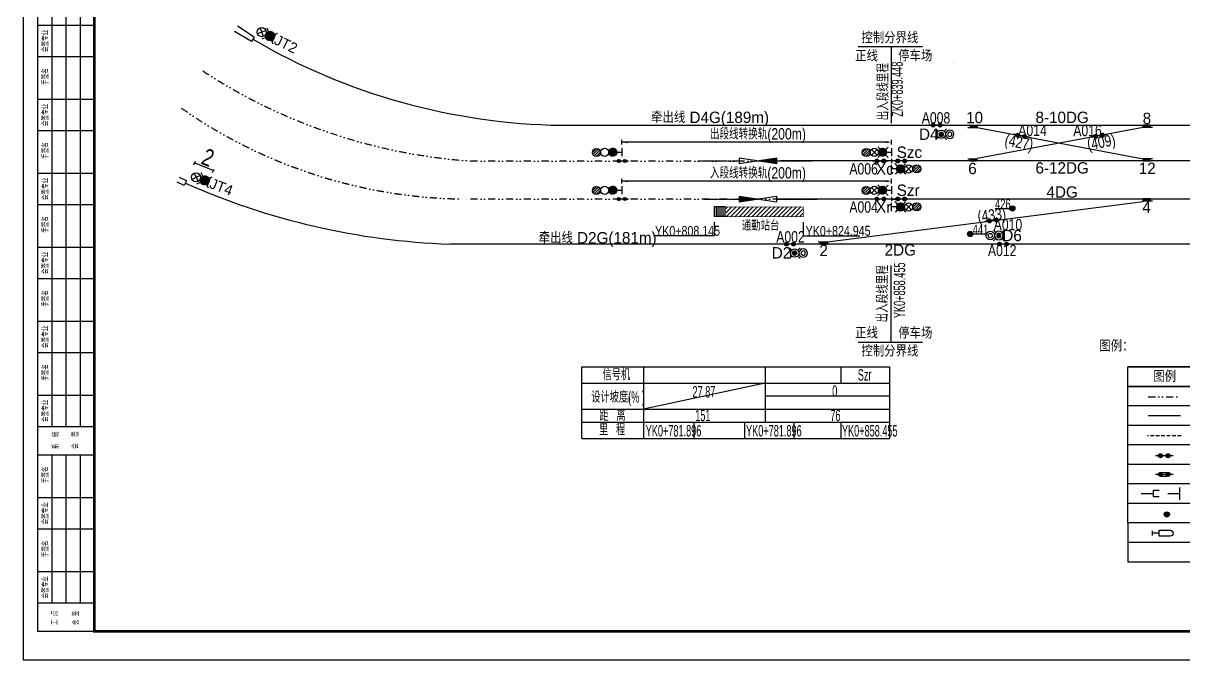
# Model space of a CAD drawing. Header units: inches. Extents: x -1128797 to -980297, y 1991282 to 2033282.
# Drawn here: x -1128797 to -1088030, y 1991282 to 2013655 of the extents above; entities that cross this region are included whole.
import ezdxf
from ezdxf.enums import TextEntityAlignment as Align

# ---------------------------------------------------------------- set-up
doc = ezdxf.new("R2010")
doc.units = ezdxf.units.IN
doc.header["$MEASUREMENT"] = 0
for name, pattern in [('_虚线L', [0.375, 0.25, -0.125]), ('ACAD_ISO02W100', [15, 12, -3]), ('DASHDOT', [1, 0.5, -0.25, 0, -0.25]), ('DASHED', [19.05, 12.7, -6.35]), ('DIVIDE', [1.25, 0.5, -0.25, 0, -0.25, 0, -0.25])]:
    doc.linetypes.add(name, pattern=pattern)
for name, color, linetype in [('1', 1, 'Continuous'), ('Beam', 21, 'Continuous'), ('Kbh主线_左线Xjj', 6, 'Continuous'), ('PUB_TITLE', 4, 'Continuous'), ('STAIR', 3, 'Continuous'), ('wall', 191, 'Continuous'), ('ZC-PM-线路', 5, 'Continuous'), ('信号机', 7, 'Continuous'), ('图例', 7, 'Continuous'), ('图框', 7, 'Continuous'), ('警冲标', 10, 'Continuous')]:
    doc.layers.add(name, color=color, linetype=linetype)
doc.styles.get("Standard").update_dxf_attribs({"font": ''})
doc.styles.add('XH', font='sss.shx', dxfattribs={"width": 0.8, "height": 600, "bigfont": 'hztxt10.shx'})
doc.styles.add('宋体', font='simhei.ttf', dxfattribs={"width": 0.7})
doc.styles.get('Standard').set_extended_font_data('SimSun')
doc.dimstyles.new('Standard$0', dxfattribs={"dimscale": 30, "dimtxt": 3.5, "dimasz": 3.5, "dimexe": 2, "dimexo": 0, "dimgap": 1.75, "dimtad": 1, "dimdec": 4, "dimdsep": 46, "dimtxsty": 'Standard', "dimcen": 0, "dimclrd": 3, "dimclre": 3, "dimclrt": 6, "dimadec": 4, "dimazin": 2, "dimtfac": 1, "dimtdec": 4, "dimtmove": 0, "dimatfit": 3, "dimfxl": 1, "dimtzin": 0, "dimarcsym": 0})

# ---------------------------------------------------------------- blocks, each defined once
blk = doc.blocks.new('A$C199A22AE')
h = blk.add_hatch(color=256)
edge = h.paths.add_edge_path()
edge.add_arc((0.5, 0.5), 0.5, 0, 360)
blk.add_circle((0.5, 0.5), 0.5)
blk = doc.blocks.new('A$C1831496E')
h = blk.add_hatch(color=256)
edge = h.paths.add_edge_path()
edge.add_arc((-0.02, 0.24), 0.29, 0, 360)
h = blk.add_hatch(color=256)
edge = h.paths.add_edge_path()
edge.add_arc((1.07, 0.24), 0.29, 0, 360)
blk.add_line((1.79, 0.24, 0), (-0.75, 0.24, 0))
for centre in [(-0.02, 0.24, 0), (1.07, 0.24, 0)]:
    blk.add_circle(centre, 0.29)
at = {"extrusion": (0, 0, -1), "xscale": 0.4528741833909234, "yscale": 0.4528741833909234, "zscale": -0.4528741833907494, "rotation": 180}
for p in [(0.25, 0.47, 0), (-0.84, 0.47, 0)]:
    blk.add_blockref('A$C199A22AE', p, dxfattribs=at)
blk = doc.blocks.new('DC')
at = {"layer": '1', "color": 1}
for p, q in [((-1, 1), (-1, 0)), ((-1, 1), (2, 1)), ((-1, 0.87), (2, 0.87)), ((-1, 0.75), (2, 0.75)), ((-1, 0.62), (2, 0.62)), ((-1, 0.5), (2, 0.5)), ((-1, 0.37), (2, 0.37)), ((-1, 0.25), (2, 0.25)), ((-1, 0.12), (2, 0.12)), ((-1, 0), (2, 0)), ((2, 0), (2, 1))]:
    blk.add_line(p, q, dxfattribs=at)
blk = doc.blocks.new('dc2')
at = {"layer": '1'}
blk.add_line((-0.04, 0.24), (-1.02, 0.24), dxfattribs=at)
at = {"layer": '1', "xscale": 0.2449999999999999, "yscale": 0.2449999999999999, "zscale": 0.2449999999999999, "rotation": 180}
blk.add_blockref('DC', (-0.53, 0.24), dxfattribs=at)
blk = doc.blocks.new('ddd')
at = {"layer": '1', "color": 1}
for p, q in [((-2, 1), (0, 1)), ((0, 1), (0, -1)), ((0, -1), (-2, -1))]:
    blk.add_line(p, q, dxfattribs=at)
blk = doc.blocks.new('A$C7641442E')
at = {"layer": '图例'}
h = blk.add_hatch(dxfattribs=at)
h.set_pattern_fill('ANSI31', color=1, scale=0.04, angle=270, style=0)
h.set_pattern_definition([(315, (0.00082, 0.00037), (0.0898026, 0.0898026), [])])
edge = h.paths.add_edge_path()
edge.add_ellipse((-0.28, 2.74), major_axis=(-0.949, 0.949), ratio=1, start_angle=42.1266, end_angle=45.5203)
edge.add_ellipse((-0.28, 2.74), major_axis=(-0.949, 0.949), ratio=1, start_angle=45.5203, end_angle=48.9334)
edge.add_ellipse((-2.95, 2.71), major_axis=(0.949, 0.949), ratio=1, start_angle=135.5203, end_angle=312.1266, ccw=False)
edge.add_ellipse((-2.95, 2.71), major_axis=(-0.949, 0.949), ratio=1, start_angle=-131.0666, end_angle=45.5203, ccw=False)
at = {"color": 0}
for p, q in [((0, 4.09, 0), (0, 1.4, 0)), ((-1.61, 2.71, 0), (0, 2.71, 0))]:
    blk.add_line(p, q, dxfattribs=at)
at = {"layer": '图例', "color": 2}
for p, q in [((-9.67, 2.61, 0), (-8.29, 3.99, 0)), ((-9.48, 1.97, 0), (-7.64, 3.81, 0)), ((-9.08, 1.55, 0), (-7.2, 3.44, 0)), ((-8.46, 1.32, 0), (-6.99, 2.78, 0))]:
    blk.add_line(p, q, dxfattribs=at)
at = {"layer": '图例', "color": 3, "linetype": 'ACAD_ISO02W100', "lineweight": -3}
for p, q in [((-4.69, 1.75, 0), (-6.6, 3.64, 0)), ((-4.71, 3.66, 0), (-6.59, 1.74, 0)), ((-5.65, 2.7, 0), (-4.69, 1.75, 0))]:
    blk.add_line(p, q, dxfattribs=at)
at = {"layer": '图例', "color": 2}
blk.add_circle((-8.33, 2.65, 0), 1.34, dxfattribs=at)
at = {"layer": '图例', "color": 3}
blk.add_circle((-5.65, 2.7, 0), 1.34, dxfattribs=at)
at = {"layer": '图例', "color": 1}
blk.add_circle((-2.96, 2.71, 0), 1.34, dxfattribs=at)
blk = doc.blocks.new('*X16')
at = {"color": 0}
for p, q in [((-1.5, 0.06), (0.7, 1.33)), ((-1.5, -0.06), (0.8, 1.27)), ((-1.49, 0.18), (0.59, 1.38)), ((-1.49, -0.17), (0.89, 1.21)), ((-1.47, 0.31), (0.47, 1.43)), ((-1.47, -0.27), (0.97, 1.14)), ((-1.45, -0.38), (1.05, 1.07)), ((-1.43, 0.44), (0.33, 1.46)), ((-1.42, -0.48), (1.12, 0.99)), ((-1.39, -0.57), (1.19, 0.92)), ((-1.38, 0.59), (0.18, 1.49)), ((-1.35, -0.66), (1.25, 0.83)), ((-1.3, 0.75), (0, 1.5)), ((-1.3, -0.75), (1.3, 0.75)), ((-1.25, -0.83), (1.35, 0.66)), ((-1.19, -0.92), (1.39, 0.57)), ((-1.17, 0.94), (-0.23, 1.48)), ((-1.12, -0.99), (1.42, 0.48)), ((-1.05, -1.07), (1.45, 0.38)), ((-0.97, -1.14), (1.47, 0.27)), ((-0.89, -1.21), (1.49, 0.17)), ((-0.8, -1.27), (1.5, 0.06)), ((-0.7, -1.33), (1.5, -0.06)), ((-0.59, -1.38), (1.49, -0.18)), ((-0.47, -1.43), (1.47, -0.31)), ((-0.33, -1.46), (1.43, -0.44)), ((-0.18, -1.49), (1.38, -0.59)), ((0, -1.5), (1.3, -0.75)), ((0.23, -1.48), (1.17, -0.94))]:
    blk.add_line(p, q, dxfattribs=at)
blk = doc.blocks.new('A$C65FD31C9')
at = {"color": 0}
blk.add_line((3.79, 0.26), (3.79, 2.16), dxfattribs=at)
blk.add_circle((0.95, 1.24), 0.948, dxfattribs=at)
at = {"layer": '1', "color": 1}
for p, q in [((2.17, 1.92), (1.6, 2.49)), ((3.52, 1.92), (4.09, 2.49)), ((1.6, 0), (2.17, 0.57)), ((3.52, 0.57), (4.09, 0))]:
    blk.add_line(p, q, dxfattribs=at)
blk.add_circle((2.85, 1.24), 0.95, dxfattribs=at)
at = {"layer": '信号机'}
for p, q in [((0.28, 0.57), (1.62, 1.91)), ((0.28, 1.91), (1.62, 0.57))]:
    blk.add_line(p, q, dxfattribs=at)
at = {"layer": '1', "color": 1, "extrusion": (0, 0, -1), "xscale": 0.6334415999995145, "yscale": 0.6334415999995145, "zscale": -0.6334415999999968}
blk.add_blockref('*X16', (-2.85, 1.24), dxfattribs=at)
blk = doc.blocks.new('BD')
at = {"layer": '1', "color": 7}
for radius in [1.5, 0.75]:
    blk.add_circle((0, 0), radius, dxfattribs=at)
blk = doc.blocks.new('*X23')
at = {"color": 0}
for p, q in [((-0.75, 0.03), (0.35, 0.66)), ((-0.75, -0.08), (0.45, 0.6)), ((-0.73, 0.15), (0.23, 0.71)), ((-0.73, -0.19), (0.53, 0.53)), ((-0.69, 0.29), (0.09, 0.74)), ((-0.69, -0.29), (0.59, 0.46)), ((-0.65, -0.38), (0.65, 0.38)), ((-0.59, -0.46), (0.69, 0.29)), ((-0.58, 0.47), (-0.12, 0.74)), ((-0.53, -0.53), (0.73, 0.19)), ((-0.45, -0.6), (0.75, 0.08)), ((-0.35, -0.66), (0.75, -0.03)), ((-0.23, -0.71), (0.73, -0.15)), ((-0.09, -0.74), (0.69, -0.29)), ((0.12, -0.74), (0.58, -0.47))]:
    blk.add_line(p, q, dxfattribs=at)
blk = doc.blocks.new('A$C216F6034')
at = {"layer": '1', "color": 5}
for p, q in [((-8.67, 2.2), (-7.95, 1.48)), ((-8.34, 1.86), (-8.34, -0.78)), ((-5.36, 2.2), (-6.08, 1.48)), ((-7.95, -0.39), (-8.67, -1.11)), ((-6.08, -0.39), (-5.36, -1.11))]:
    blk.add_line(p, q, dxfattribs=at)
for radius in [1.32, 0.66]:
    blk.add_circle((-7.02, 0.54), radius, dxfattribs=at)
at = {"layer": '1', "color": 5, "extrusion": (0, 0, -1), "xscale": 0.8797799999993003, "yscale": 0.8797799999993003, "zscale": -0.8797799999994991, "rotation": 180}
blk.add_blockref('*X23', (7.02, 0.54), dxfattribs=at)
at = {"layer": '1', "color": 7, "xscale": -0.8797799999993003, "yscale": 0.8797799999995277, "zscale": 0.8797799999994991}
blk.add_blockref('BD', (-4.38, 0.54), dxfattribs=at)
blk = doc.blocks.new('jt4')
at = {"layer": '1'}
for p, q in [((5.9998, -0.9001), (-6.0002, 0.8999)), ((5.9998, 0.8999), (-6.0002, -0.9001)), ((-5.9642, -0.9001), (-5.9642, 0.8999)), ((0.9058, -0.0941), (0.9058, 0.0759)), ((1.1758, -0.1561), (1.1758, 0.1919)), ((1.4158, 0.1959), (1.4158, -0.1641)), ((1.7398, -0.2401), (1.7398, 0.2759)), ((2.0258, -0.2641), (2.0258, 0.2659)), ((2.2918, -0.3121), (2.3038, 0.3479)), ((2.4858, 0.3459), (2.4858, -0.3441)), ((2.7358, -0.3961), (2.7358, 0.3959)), ((3.0258, -0.4141), (3.0258, 0.4459)), ((3.2638, -0.4921), (3.2638, 0.4799)), ((3.5358, 0.4759), (3.5358, -0.5141)), ((3.7918, -0.5401), (3.7918, 0.5759)), ((4.0558, -0.5841), (4.0558, 0.5759)), ((4.2598, -0.6121), (4.2598, 0.6239)), ((4.4958, 0.6559), (4.4958, -0.6241)), ((4.6918, -0.7201), (4.6918, 0.7079)), ((4.8958, -0.7041), (4.8958, 0.6859)), ((5.1238, -0.7441), (5.1238, 0.7799)), ((5.3558, 0.7659), (5.3558, -0.7641)), ((5.5798, -0.8161), (5.5798, 0.8279)), ((5.7758, -0.8341), (5.7758, 0.8259)), ((6.0118, -0.9001), (6.0118, 0.9119))]:
    blk.add_line(p, q, dxfattribs=at)
at = {"layer": 'wall', "color": 4, "linetype": 'DASHDOT', "ltscale": 0.0001}
for p, q in [((-5.9649, -0.0018), (-18.9414, -0.0018)), ((17.4205, -0.0018), (0.0134, -0.0018))]:
    blk.add_line(p, q, dxfattribs=at)
blk = doc.blocks.new('_Oblique')
at = {"color": 0, "linetype": 'ByBlock', "lineweight": -2}
blk.add_line((-0.5, -0.5), (0.5, 0.5), dxfattribs=at)
blk = doc.blocks.new('*D88')
at = {"color": 7, "lineweight": -2, "transparency": 16777216}
for p, q in [((-1122799, 2008681), (-1122746, 2008805)), ((-1122770, 2008750), (-1122115, 2008475)), ((-1122144, 2008406), (-1122091, 2008530))]:
    blk.add_line(p, q, dxfattribs=at)
at = {"layer": 'DEFPOINTS', "color": 0, "transparency": 16777216}
for p in [(-1122799, 2008681), (-1122144, 2008406), (-1122115, 2008475)]:
    blk.add_point(p, dxfattribs=at)
at = {"color": 7, "lineweight": -2, "transparency": 16777216, "xscale": 30, "yscale": 30, "zscale": 30}
for p, rotation in [((-1122770, 2008750), 157.2301334225113), ((-1122115, 2008475), 337.2301334225114)]:
    blk.add_blockref('_Oblique', p, dxfattribs=dict(at, rotation=rotation))
at = {"color": 7, "transparency": 16777216, "insert": (-1122306, 2008937), "char_height": 600, "attachment_point": 5, "rotation": 337.2301, "style": 'XH'}
blk.add_mtext('2', dxfattribs=at)
blk = doc.blocks.new('A$C09FE4ACA')
at = {"color": 0}
for p, q in [((-1.52, 1.79, 0), (0, 1.79, 0)), ((0, 1.27, 0), (0, 2.35, 0))]:
    blk.add_line(p, q, dxfattribs=at)
at = {"color": 0, "elevation": 0}
blk.add_lwpolyline([(-4.08, 1.09), (-1.52, 1.09), (-1.52, 2.49), (-4.08, 2.49)], dxfattribs=at)
at = {"color": 0}
blk.add_arc((-4.08, 1.79, 0), 0.699, 90, 270, dxfattribs=at)

msp = doc.modelspace()

# ---------------------------------------------------------------- hatches: boundary and pattern name
h = msp.add_hatch(color=252)
edge = h.paths.add_edge_path()
edge.add_arc((-1107873.71248, 2008811.08301), 54.41956, 0, 360)
h = msp.add_hatch(color=252)
edge = h.paths.add_edge_path()
edge.add_arc((-1107669.63914, 2008811.08301), 54.41956, 0, 360)
h = msp.add_hatch(color=8)
edge = h.paths.add_edge_path()
edge.add_ellipse((-1098079.51821, 2008813.20099), major_axis=(-46.17653, 46.17653), ratio=1, start_angle=0, end_angle=360)
h = msp.add_hatch(color=8)
edge = h.paths.add_edge_path()
edge.add_ellipse((-1097834.6302, 2008813.20099), major_axis=(-46.17653, 46.17653), ratio=1, start_angle=0, end_angle=360)
h = msp.add_hatch(color=252)
edge = h.paths.add_edge_path()
edge.add_arc((-1107873.70992, 2007475.81033), 54.41956, 0, 360)
h = msp.add_hatch(color=252)
edge = h.paths.add_edge_path()
edge.add_arc((-1107669.63657, 2007475.81033), 54.41956, 0, 360)
h = msp.add_hatch(color=8)
edge = h.paths.add_edge_path()
edge.add_ellipse((-1098079.51244, 2007475.83396), major_axis=(-46.17653, 46.17653), ratio=1, start_angle=0, end_angle=360)
h = msp.add_hatch(color=8)
edge = h.paths.add_edge_path()
edge.add_ellipse((-1097834.62443, 2007475.83396), major_axis=(-46.17653, 46.17653), ratio=1, start_angle=0, end_angle=360)
at = {"layer": 'Beam'}
h = msp.add_hatch(dxfattribs=at)
h.set_pattern_fill('ANSI31', color=8, scale=67.5, angle=0.003077673, style=0)
h.set_pattern_definition([(45.003, (-1104932.49, 2006324.83), (-75.775, 75.7668), [])])
h.paths.add_polyline_path([(-1104123.5044, 2007195.5532), (-1101394.95345, 2007195.73449), (-1101394.93532, 2006858.23449), (-1104123.48627, 2006858.0532)])
at = {"layer": '图例'}
h = msp.add_hatch(dxfattribs=at)
h.set_pattern_fill('ANSI31', color=252, scale=4.265691, angle=270.179830382, style=0)
h.set_pattern_definition([(315.1798, (-1107771.654, 2008832.001), (9.54665, 9.60676), [])])
edge = h.paths.add_edge_path()
edge.add_ellipse((-1107802.13023, 2009123.91715), major_axis=(-101.48734, 100.85227), ratio=1, start_angle=42.126621792, end_angle=45.520270167)
edge.add_ellipse((-1107802.13023, 2009123.91715), major_axis=(-101.48734, 100.85227), ratio=0.9999999999, start_angle=45.520270169, end_angle=48.933410189)
edge.add_ellipse((-1108087.75644, 2009120.3783), major_axis=(100.85227, 101.48734), ratio=1, start_angle=135.520270164, end_angle=312.126621789, ccw=False)
edge.add_ellipse((-1108087.75644, 2009120.3783), major_axis=(-101.48734, 100.85227), ratio=1, start_angle=-131.066589815, end_angle=45.520270165, ccw=False)
h = msp.add_hatch(dxfattribs=at)
h.set_pattern_fill('ANSI31', color=252, scale=4.265691, angle=270.179830382, style=0)
h.set_pattern_definition([(315.1798, (-1107771.652, 2007496.728), (9.54665, 9.60676), [])])
edge = h.paths.add_edge_path()
edge.add_ellipse((-1107802.12766, 2007788.64447), major_axis=(-101.48734, 100.85227), ratio=1, start_angle=42.126621792, end_angle=45.520270167)
edge.add_ellipse((-1107802.12766, 2007788.64447), major_axis=(-101.48734, 100.85227), ratio=0.9999999999, start_angle=45.520270169, end_angle=48.933410189)
edge.add_ellipse((-1108087.75387, 2007785.10562), major_axis=(100.85227, 101.48734), ratio=1, start_angle=135.520270164, end_angle=312.126621789, ccw=False)
edge.add_ellipse((-1108087.75387, 2007785.10562), major_axis=(-101.48734, 100.85227), ratio=1, start_angle=-131.066589815, end_angle=45.520270165, ccw=False)
at = {"layer": '警冲标'}
h = msp.add_hatch(color=2, dxfattribs=at)
edge = h.paths.add_edge_path()
edge.add_arc((-1094052.40737, 2007145.3175), 91.42857, 0, 360)
h = msp.add_hatch(color=2, dxfattribs=at)
edge = h.paths.add_edge_path()
edge.add_arc((-1095537.2778, 2006247.56634), 91.42857, 0, 360)
h = msp.add_hatch(color=2, dxfattribs=at)
edge = h.paths.add_edge_path()
edge.add_arc((-1088629.03878, 1996388.54879), 91.42857, 0, 360)

# ---------------------------------------------------------------- linework, layer by layer
at = {"color": 0}
for p, q in [((-1099474.02854, 2012834.02487, 0.00052), (-1097213.91425, 2012834.02487, 0.00052)), ((-1099473.54859, 2002450.26081, -0.00179), (-1097213.43431, 2002450.26081, -0.00179))]:
    msp.add_line(p, q, dxfattribs=at)
at = {"color": 3}
for p, q in [((-1107773.11026, 2009386.39343, 0.00052), (-1107773.11026, 2009557.74386, 0.00052)), ((-1098401.38749, 2009472.06864, 0.00052), (-1107773.11026, 2009472.06864, 0.00052)), ((-1098296.38749, 2009386.39343, 0.00052), (-1098296.38749, 2009557.74386, 0.00052)), ((-1098296.38749, 2009412.06864, 0.00052), (-1098296.38749, 2009532.06864, 0.00052)), ((-1107773.11026, 2008015.31762, 0.00052), (-1107773.11026, 2008186.66805, 0.00052)), ((-1098401.38749, 2008100.99284, 0.00052), (-1107773.11026, 2008100.99284, 0.00052)), ((-1098296.38749, 2008015.31762, 0.00052), (-1098296.38749, 2008186.66805, 0.00052)), ((-1098296.38749, 2008040.99284, 0.00052), (-1098296.38749, 2008160.99284, 0.00052))]:
    msp.add_line(p, q, dxfattribs=at)
at = {"color": 252}
for p, q in [((-1107944.7676, 2009120.78815, 0.00135), (-1107772.64951, 2009121.32836, 0.00047)), ((-1107773.11026, 2009268.12685, 0.00047), (-1107772.20869, 2008980.88036, 0.00047)), ((-1107533.59024, 2008811.08301, -0.00093), (-1108009.76128, 2008811.08304, -0.00093)), ((-1107944.76504, 2007785.51547, 0.00208), (-1107772.64694, 2007786.05569, 0.0012)), ((-1107773.10769, 2007932.85417, 0.0012), (-1107772.20613, 2007645.60768, 0.0012)), ((-1107533.58768, 2007475.81033, -0.00021), (-1108009.75871, 2007475.81036, -0.00021))]:
    msp.add_line(p, q, dxfattribs=at)
at = {"color": 7}
for p, q in [((-1098295.48593, 2008892.09512, 0.00047), (-1098295.48593, 2008734.30301, 0.00047)), ((-1098295.48593, 2007556.87482, -0.00093), (-1098295.48593, 2007399.08271, -0.00093))]:
    msp.add_line(p, q, dxfattribs=at)
at = {"color": 8}
for p, q in [((-1097671.37152, 2008813.20099, -0.00095), (-1098242.77676, 2008813.20103, -0.00095)), ((-1097671.36575, 2007475.83396, -0.00094), (-1098242.77099, 2007475.834, -0.00094)), ((-1104528.48627, 2006665.58424), (-1104528.48627, 2006179.04428)), ((-1101394.93532, 2006665.58424), (-1101394.93532, 2006179.04428)), ((-1104528.48627, 2006179.04428), (-1106656.71777, 2006179.04428)), ((-1101394.93532, 2006179.04428), (-1099413.00777, 2006179.04428))]:
    msp.add_line(p, q, dxfattribs=at)
at = {"color": 8, "const_width": 22.5, "flags": 128}
msp.add_lwpolyline([(-1104123.5044, 2007195.5532), (-1101394.95345, 2007195.73449), (-1101394.93532, 2006858.23449), (-1104123.48627, 2006858.0532)], close=True, dxfattribs=at)
at = {"color": 0, "elevation": -0.00047}
for points in [[(-1089999.24451, 2001575.36937), (-1076284.96821, 2001575.36937), (-1076284.96821, 1996775.36937), (-1089999.24451, 1996775.36937)], [(-1089999.24451, 2000889.65508), (-1076284.96821, 2000889.65508), (-1076284.96821, 1996089.65508), (-1089999.24451, 1996089.65508)]]:
    msp.add_lwpolyline(points, close=True, dxfattribs=at)
at = {"color": 252}
for centre in [(-1107873.71248, 2008811.08301, -0.00093), (-1107669.63914, 2008811.08301, -0.00093), (-1107873.70992, 2007475.81033, -0.00021), (-1107669.63657, 2007475.81033, -0.00021)]:
    msp.add_circle(centre, 54.41956, dxfattribs=at)
at = {"color": 8}
for centre in [(-1098079.51821, 2008813.20099, -0.00095), (-1097834.6302, 2008813.20099, -0.00095), (-1098079.51244, 2007475.83396, -0.00094), (-1097834.62443, 2007475.83396, -0.00094)]:
    msp.add_ellipse(centre, major_axis=(-46.17653, 46.17653), ratio=1, start_param=3.926990817, end_param=10.2101761242, dxfattribs=at)
at = {"color": 7}
msp.add_ellipse((-1088716.98968, 1997796.62927, 0.00073), major_axis=(-215.55067, 0.00001), ratio=0.3440481978, dxfattribs=at)
at = {"color": 3}
for points in [[(-1107563.11026, 2009507.06864, 0.00052), (-1107563.11026, 2009437.06864, 0.00052), (-1107773.11026, 2009472.06864, 0.00052)], [(-1098506.38749, 2009507.06864, 0.00052), (-1098506.38749, 2009437.06864, 0.00052), (-1098296.38749, 2009472.06864, 0.00052)], [(-1107563.11026, 2008135.99284, 0.00052), (-1107563.11026, 2008065.99284, 0.00052), (-1107773.11026, 2008100.99284, 0.00052)], [(-1098506.38749, 2008135.99284, 0.00052), (-1098506.38749, 2008065.99284, 0.00052), (-1098296.38749, 2008100.99284, 0.00052)]]:
    msp.add_solid(points, dxfattribs=at)
at = {"layer": '1', "color": 1}
for p, q in [((-1098777.35608, 2008931.05257, 0.00135), (-1098694.1658, 2009015.29798, 0.00135)), ((-1098691.96844, 2009226.68029, 0.00135), (-1098773.13915, 2009312.87326, 0.00135)), ((-1098497.60082, 2009016.53669, 0.00135), (-1098413.35541, 2008933.34641, 0.00135)), ((-1098495.488, 2009220.78428, 0.00135), (-1098409.29503, 2009301.955, 0.00135)), ((-1098085.42748, 2008634.52075, -0.00038), (-1098168.89676, 2008718.48975, -0.00038)), ((-1097804.89048, 2008717.40337, -0.00038), (-1097888.85948, 2008633.93409, -0.00038)), ((-1098086.01414, 2008437.95275, -0.00038), (-1098169.98314, 2008354.48347, -0.00038)), ((-1097889.44614, 2008437.36609, -0.00038), (-1097805.97686, 2008353.3971, -0.00038)), ((-1098695.83228, 2007891.45162, 0.00082), (-1098777.00299, 2007977.6446, 0.00082)), ((-1098499.35185, 2007885.55562, 0.00082), (-1098413.15888, 2007966.72633, 0.00082)), ((-1098781.21993, 2007595.8239, 0.00082), (-1098698.02965, 2007680.06932, 0.00082)), ((-1098501.46467, 2007681.30802, 0.00082), (-1098417.21925, 2007598.11774, 0.00082)), ((-1098084.14823, 2007299.27228, -0.00091), (-1098167.61751, 2007383.24127, -0.00091)), ((-1097803.61123, 2007382.1549, -0.00091), (-1097887.58023, 2007298.68562, -0.00091)), ((-1098084.73489, 2007102.70428, -0.00091), (-1098168.70389, 2007019.235, -0.00091)), ((-1097888.16689, 2007102.11762, -0.00091), (-1097804.69761, 2007018.14862, -0.00091))]:
    msp.add_line(p, q, dxfattribs=at)
at = {"layer": '1', "color": 7}
for p, q in [((-1107002.92763, 2001575.36937, -0.00047), (-1107002.92763, 1999061.08365, -0.00047)), ((-1102732.42926, 2001575.36937, -0.01944), (-1102732.42926, 2001003.94079, -0.05687)), ((-1100076.29788, 2001575.36937, -0.00047), (-1100076.29788, 2001003.94079, -0.0379)), ((-1100076.29788, 2001575.36937, -0.00047), (-1100076.29788, 2001003.94079, -0.0379)), ((-1098372.39487, 2001575.36937, -0.00047), (-1098372.39487, 2000726.90937, -0.00047)), ((-1098372.39487, 2001575.36937, -0.00047), (-1098372.39487, 2000726.90937, -0.00047)), ((-1109176.45777, 2001003.94079, -0.0379), (-1098372.39487, 2001003.94079, -0.0379)), ((-1102732.42926, 2001003.94079, -0.0379), (-1107002.92763, 2000089.65508, -0.00805)), ((-1102732.42926, 2001003.9408, -0.05687), (-1102732.42926, 1999632.51222, -0.05687)), ((-1098372.39487, 2000546.79794, -0.00047), (-1102732.42926, 2000546.79794, -0.05687)), ((-1098372.39487, 2000726.90937, -0.00047), (-1098372.39487, 1999061.08365, -0.00047)), ((-1109176.45777, 2000089.65508, -0.00047), (-1098372.39487, 2000089.65508, -0.03815)), ((-1109176.45777, 1999632.51222, -0.03815), (-1098372.39487, 1999632.51222, -0.03815)), ((-1105243.44363, 1999632.51222, -0.03815), (-1105243.44363, 1999061.08365, -0.03815)), ((-1103464.15127, 1999632.51222, -0.03815), (-1103464.15127, 1999061.08365, -0.03815)), ((-1101733.15449, 1999632.51222, -0.03815), (-1101733.15449, 1999061.08365, -0.03815)), ((-1100076.29788, 1999632.51222, -0.00073), (-1100076.29788, 1999061.08365, -0.00073)), ((-1109176.45777, 1999061.08365, -0.03815), (-1098372.39487, 1999061.08365, -0.03815))]:
    msp.add_line(p, q, dxfattribs=at)
at = {"layer": '1', "color": 0}
for p, q in [((-1076284.96821, 2001575.36937, -0.00047), (-1089999.24451, 2001575.36937, -0.00047)), ((-1076284.96821, 2000889.65508, -0.00047), (-1089999.24451, 2000889.65508, -0.00047)), ((-1076284.96821, 2000203.94079, -0.00047), (-1089999.24451, 2000203.94079, -0.00047)), ((-1089278.00485, 1999867.99956, -0.00047), (-1088147.28476, 1999867.99956, -0.00047)), ((-1076284.96821, 1999518.22651, -0.00047), (-1089999.24451, 1999518.22651, -0.00047)), ((-1076284.96821, 1998832.51222, -0.00047), (-1089999.24451, 1998832.51222, -0.00047)), ((-1076284.96821, 1998146.79794, -0.00047), (-1089999.24451, 1998146.79794, -0.00047)), ((-1076284.96821, 1997461.08365, -0.00047), (-1089999.24451, 1997461.08365, -0.00047)), ((-1076284.96821, 1997461.08365, -0.00047), (-1089999.24451, 1997461.08365, -0.00047)), ((-1088184.857, 1997342.20329, -0.00047), (-1088184.857, 1996906.57372, -0.00047)), ((-1089527.59048, 1997124.3885, -0.00047), (-1089105.76777, 1997124.3885, -0.00047)), ((-1088596.46995, 1997124.3885, -0.00047), (-1088184.857, 1997124.3885, -0.00047)), ((-1089999.24451, 1996089.65508, -0.00047), (-1089999.24451, 1994718.22651, -0.00047)), ((-1076284.96821, 1995403.94079, -0.00047), (-1089999.24451, 1995403.94079, -0.00047)), ((-1076284.96821, 1994718.22651, -0.00047), (-1089999.24451, 1994718.22651, -0.00047))]:
    msp.add_line(p, q, dxfattribs=at)
at = {"layer": '1', "color": 1}
msp.add_lwpolyline([(-980297.40571, 2033281.5788), (-1128797.40571, 2033281.5788), (-1128797.40571, 1991281.5788), (-980297.40571, 1991281.5788)], dxfattribs=at)
at = {"layer": '1', "color": 0}
for points, elevation in [([(-1100480.06621, 2012259.3324, 0, 127.97074, 0), (-1100081.92794, 2012261.20839, 0, 0, 0), (-1098303.79515, 2012261.20839, 0, 0, 0)], 0.00052), ([(-1096138.4856, 2012263.08437, 0, 127.97074, 0), (-1096536.62387, 2012261.20839, 0, 0, 0), (-1098303.79515, 2012261.20839, 0, 0, 0)], 0.00052), ([(-1100479.58627, 2003024.95327, 0, 127.97074, 0), (-1100081.448, 2003023.07729, 0, 0, 0), (-1098303.31521, 2003023.07729, 0, 0, 0)], -0.00179), ([(-1096138.00566, 2003021.2013, 0, 127.97074, 0), (-1096536.14393, 2003023.07729, 0, 0, 0), (-1098303.31521, 2003023.07729, 0, 0, 0)], -0.00179)]:
    msp.add_lwpolyline(points, format="xyseb", dxfattribs=dict(at, elevation=elevation))
at = {"layer": '1', "color": 7, "elevation": -0.00047}
msp.add_lwpolyline([(-1109176.45777, 1999061.08365), (-1109176.45777, 2001575.36937), (-1098372.39487, 2001575.36937)], dxfattribs=at)
at = {"layer": 'PUB_TITLE', "color": 1, "const_width": 100}
for points in [[(-1126297.40571, 1992281.5788), (-981297.40571, 1992281.5788), (-981297.40571, 2032281.5788), (-1126297.40571, 2032281.5788)], [(-981297.40571, 2032281.5788), (-1126297.40571, 2032281.5788), (-1126297.40571, 1992281.5788), (-981297.40571, 1992281.5788)]]:
    msp.add_lwpolyline(points, dxfattribs=at)
at = {"layer": 'STAIR', "color": 8}
for p, q in [((-1104123.5044, 2007195.5482), (-1104528.5044, 2007195.52645)), ((-1104528.5044, 2007195.53144), (-1104528.48627, 2006858.03144)), ((-1104461.0044, 2007195.53507), (-1104460.98627, 2006858.03507)), ((-1104393.5044, 2007195.53869), (-1104393.48627, 2006858.0387)), ((-1104326.0044, 2007195.54232), (-1104325.98627, 2006858.04232)), ((-1104258.5044, 2007195.54595), (-1104258.48627, 2006858.04595)), ((-1104191.0044, 2007195.54957), (-1104190.98627, 2006858.04957)), ((-1104123.48627, 2006858.0532), (-1104528.48627, 2006858.03144))]:
    msp.add_line(p, q, dxfattribs=at)
at = {"layer": 'ZC-PM-线路', "color": 1, "linetype": 'ByBlock'}
for p, q in [((-1120681.53229, 2013168.30554, -0.00006), (-1121264.32657, 2013545.29019, -0.00006)), ((-1120775.60539, 2013011.50316, -0.00006), (-1121370.4605, 2013368.38464, -0.00006)), ((-1120775.60539, 2013011.50316, -0.00006), (-1121008.74439, 2013151.37418, -0.00006)), ((-1120775.60539, 2013011.50316, -0.00006), (-1121008.74439, 2013151.37418, -0.00006)), ((-1120775.60539, 2013011.50316, -0.00006), (-1121008.74439, 2013151.37418, -0.00006)), ((-1120681.53229, 2013168.30554, -0.00006), (-1120775.60539, 2013011.50316, -0.00006)), ((-1120681.53229, 2013168.30554, -0.00006), (-1120775.60539, 2013011.50316, -0.00006)), ((-1120681.53229, 2013168.30554, -0.00006), (-1120775.60539, 2013011.50316, -0.00006)), ((-1109906.18218, 2010067.69089, -0.00006), (-1074520.32132, 2010067.78699, -0.00006)), ((-1089462.44451, 2009986.19802, -0.00006), (-1095292.78197, 2008894.76125, -0.00095)), ((-1095291.41536, 2009986.19802, -0.00006), (-1089461.07573, 2008893.06399, -0.00095)), ((-1123061.90603, 2008115.92967, -0.00005), (-1123308.29728, 2008230.86028, -0.00005)), ((-1123061.90603, 2008115.92967, -0.00005), (-1123308.29728, 2008230.86028, -0.00005)), ((-1123061.90603, 2008115.92967, -0.00005), (-1123308.29728, 2008230.86028, -0.00005)), ((-1123061.90603, 2008115.92967, -0.00005), (-1123308.29728, 2008230.86028, -0.00005)), ((-1123139.20496, 2007950.21422, -0.00005), (-1123385.5962, 2008065.14483, -0.00005)), ((-1123139.20496, 2007950.21422, -0.00005), (-1123385.5962, 2008065.14483, -0.00005)), ((-1123139.20496, 2007950.21422, -0.00005), (-1123385.5962, 2008065.14483, -0.00005)), ((-1123139.20496, 2007950.21422, -0.00005), (-1123385.5962, 2008065.14483, -0.00005)), ((-1123061.90603, 2008115.92967, -0.00005), (-1123139.20496, 2007950.21422, -0.00005)), ((-1123061.90603, 2008115.92967, -0.00005), (-1123139.20496, 2007950.21422, -0.00005)), ((-1123061.90603, 2008115.92967, -0.00005), (-1123139.20496, 2007950.21422, -0.00005)), ((-1100541.54457, 2005974.40257, -0.00076), (-1089462.41371, 2007394.288, -0.00095)), ((-1098326.12115, 2007475.83364, -0.00093), (-1098127.75071, 2007475.83449, -0.00095)), ((-1071352.64466, 2005892.94092, -0.00005), (-1113815.10252, 2005892.80954, -0.00005))]:
    msp.add_line(p, q, dxfattribs=at)
at = {"layer": 'ZC-PM-线路', "color": 7, "linetype": 'DIVIDE', "ltscale": 500}
for p, q in [((-1102210.53555, 2008811.05394, 0.00047), (-1113064.63642, 2008811.05394, -0.00024)), ((-1102210.53555, 2007475.83364, -0.00093), (-1113278.02812, 2007475.79959, 0.00012)), ((-1089278.00485, 2000521.31197, -0.00047), (-1088147.28476, 2000521.31197, -0.00047))]:
    msp.add_line(p, q, dxfattribs=at)
at = {"layer": 'ZC-PM-线路', "color": 8, "linetype": 'DASHED', "ltscale": 10}
msp.add_line((-1088122.23843, 1999156.18567, -0.00047), (-1089303.05117, 1999156.18567, -0.00047), dxfattribs=at)
at = {"layer": 'ZC-PM-线路', "color": 7, "linetype": 'DIVIDE', "ltscale": 500}
for points, elevation in [([(-1113064.63642, 2008811.05394, -0.12862568), (-1122489.31846, 2011978.83277, 0.0426255071)], -0.00024), ([(-1113278.02812, 2007475.79959, -0.1514587877), (-1123236.92483, 2010667.28824, 0.0428494041)], -0.00006)]:
    msp.add_lwpolyline(points, format="xyb", dxfattribs=dict(at, elevation=elevation))
at = {"layer": 'ZC-PM-线路', "color": 1, "linetype": 'ByBlock', "elevation": -0.00095}
for points in [[(-983308.72023, 2008813.85785), (-1102210.53555, 2008813.19907)], [(-1036765.87679, 2007476.01955), (-1035546.77279, 2007475.82666), (-1102210.53555, 2007475.83449)]]:
    msp.add_lwpolyline(points, dxfattribs=at)
at = {"layer": 'ZC-PM-线路', "color": 1, "linetype": 'ByBlock'}
for centre, radius, start, end in [((-1109573.67623, 2032146.6812, -0.00006), 22081.49391, 239.657409103, 269.137200227), ((-1112952.7646, 2030846.46853, -0.00005), 24968.5547, 246.019679642, 268.020784456)]:
    msp.add_arc(centre, radius, start, end, dxfattribs=at)
at = {"layer": '信号机'}
for p, q in [((-1098303.79515, 2012834.02487, 0.00052), (-1098303.79515, 2010141.86421, 0.00052)), ((-1098303.31521, 2002450.26081, -0.00179), (-1098303.31521, 2005142.42146, -0.00179))]:
    msp.add_line(p, q, dxfattribs=at)
at = {"layer": '图例', "color": 252}
for p, q in [((-1108803.74034, 2009107.47596, 0.00135), (-1108657.00231, 2009255.13801, 0.00135)), ((-1108783.53606, 2009038.68191, 0.00135), (-1108588.08278, 2009235.36596, 0.00135)), ((-1108740.72961, 2008994.15574, 0.00135), (-1108540.20364, 2009195.94443, 0.00135)), ((-1108674.16287, 2008969.66512, 0.00135), (-1108518.3808, 2009126.42816, 0.00135)), ((-1108803.73777, 2007772.20328, 0.00208), (-1108656.99974, 2007919.86533, 0.00208)), ((-1108783.53349, 2007703.40923, 0.00208), (-1108588.08022, 2007900.09328, 0.00208)), ((-1108740.72704, 2007658.88307, 0.00208), (-1108540.20107, 2007860.67176, 0.00208)), ((-1108674.1603, 2007634.39244, 0.00208), (-1108518.37823, 2007791.15548, 0.00208))]:
    msp.add_line(p, q, dxfattribs=at)
for centre in [(-1108660.73901, 2009112.1104, 0.00135), (-1108374.6506, 2009117.8901, 0.00135), (-1108087.84331, 2009120.33908, 0.00135), (-1108660.73644, 2007776.83773, 0.00208), (-1108374.64803, 2007782.61742, 0.00208), (-1108087.84074, 2007785.06641, 0.00208)]:
    msp.add_circle(centre, 143.07641, dxfattribs=at)
at = {"layer": '图框', "color": 240}
for p, q in [((-1128297.40206, 2017681.5788), (-1128297.40206, 1992281.5788)), ((-1127797.40206, 2017681.5788), (-1127797.40206, 1999481.5788)), ((-1127297.40206, 2017681.5788), (-1127297.40206, 1999481.5788)), ((-1126797.40206, 2017681.5788), (-1126797.40206, 1999481.5788)), ((-1128297.40206, 2013581.5788), (-1126297.40571, 2013581.5788)), ((-1128297.40206, 2012481.5788), (-1126297.40571, 2012481.5788)), ((-1128297.40206, 2010981.5788), (-1126297.40571, 2010981.5788)), ((-1128297.40206, 2009881.5788), (-1126297.40571, 2009881.5788)), ((-1128297.40206, 2008381.5788), (-1126297.40571, 2008381.5788)), ((-1128297.40206, 2007281.5788), (-1126297.40571, 2007281.5788)), ((-1128297.40206, 2005781.5788), (-1126297.40571, 2005781.5788)), ((-1128297.40206, 2004681.5788), (-1126297.40571, 2004681.5788)), ((-1128297.40206, 2003181.5788), (-1126297.40571, 2003181.5788)), ((-1128297.40206, 2002081.5788), (-1126297.40571, 2002081.5788)), ((-1128297.40206, 2000581.5788), (-1126297.40571, 2000581.5788)), ((-1128297.40206, 1999481.5788), (-1126297.40571, 1999481.5788)), ((-1128297.40206, 1998481.5788), (-1126297.40571, 1998481.5788)), ((-1127797.40206, 1998481.5788), (-1127797.40206, 1993281.5788)), ((-1127297.40206, 1998481.5788), (-1127297.40206, 1993281.5788)), ((-1126797.40206, 1998481.5788), (-1126797.40206, 1993281.5788)), ((-1128297.40206, 1996981.5788), (-1126297.40571, 1996981.5788)), ((-1128297.40206, 1995881.5788), (-1126297.40571, 1995881.5788)), ((-1128297.40206, 1994381.5788), (-1126351.76571, 1994381.5788)), ((-1128297.40206, 1993281.5788), (-1126297.40571, 1993281.5788)), ((-1126297.40571, 1992281.5788), (-1128297.40206, 1992281.5788))]:
    msp.add_line(p, q, dxfattribs=at)
at = {"layer": '警冲标', "color": 2}
for p, q in [((-1094657.78007, 2007145.3175, 0.00061), (-1094052.40737, 2007145.3175, 0.00061)), ((-1095537.2778, 2006247.56634, 0.00061), (-1095013.76947, 2006247.56634, 0.00061))]:
    msp.add_line(p, q, dxfattribs=at)
for centre in [(-1094052.40737, 2007145.3175, 0.00061), (-1095537.2778, 2006247.56634, 0.00061), (-1088629.03878, 1996388.54879, -0.00047)]:
    msp.add_circle(centre, 91.42857, dxfattribs=at)

# ---------------------------------------------------------------- block references
at = {"lineweight": -3}
for p, xscale, yscale, zscale in [((-1096826.17412, 2010013.7361, -0.00009), 224.9485714295132, 224.9485714295132, 224.9485714295132), ((-1098811.85237, 2008757.09381, -0.00096), 224.9485714295132, 224.9485714295132, 224.9485714295132), ((-1098810.56736, 2007421.84492, -0.00097), 224.9485714295132, 224.9485714295132, 224.9485714295132), ((-1101981.03678, 2005838.85668, -0.00008), 224.9485714295132, 224.9485714295132, 224.9485714295132), ((-1094500.11262, 2005838.88601, -0.00008), 224.9485714295132, 224.9485714295132, 224.9485714295132), ((-1088844.2624, 1998395.6886, 0.0007), 244.3885714295946, 244.3885714295946, 244.3885714295946), ((-1088844.2624, 1997737.97432, 0.0007), 244.3885714295946, 244.3885714295946, 244.3885714295946)]:
    msp.add_blockref('A$C1831496E', p, dxfattribs=dict(at, xscale=xscale, yscale=yscale, zscale=zscale))
at = {"color": 0}
for name, p, xscale, yscale, zscale in [('A$C216F6034', (-1095756.13633, 2009690.645, 0.00047), 113.1428571417786, 113.1428571417786, 113.1428571417786), ('dc2', (-1095633.91778, 2008813.53131, -0.00095), -332.8391071538724, 332.8391071538724, 332.8391071537818), ('dc2', (-1089119.93992, 2008811.83405, -0.00095), 332.8391071538724, 332.8391071538724, 332.8391071538724), ('A$C216F6034', (-1095321.31004, 2006130.47736, 0.00048), -113.1428571417786, 113.1428571431091, 113.142857142843), ('A$C216F6034', (-1100904.10401, 2005515.73734, 0.00048), 113.1428571417786, 113.1428571417786, 113.1428571417786), ('dc2', (-1100882.68038, 2005893.17263, -0.00076), -332.8391071538724, 332.8391071538724, 332.8391071537818)]:
    msp.add_blockref(name, p, dxfattribs=dict(at, xscale=xscale, yscale=yscale, zscale=zscale))
for name, p, xscale, yscale, zscale, rotation in [('dc2', (-1095632.55117, 2010067.42796, -0.00006), 332.8391071538724, 332.8391071538724, 332.8391071538724, 180), ('dc2', (-1089121.3087, 2010067.42796, -0.00006), -332.8391071538724, 332.8391071538724, 332.839107153782, 180), ('A$C7641442E', (-1098295.01852, 2008831.96182, 0.00018), 106.6422857139929, 106.6422857139929, 106.6422857139929, 0.179830381765519), ('A$C7641442E', (-1098297.60096, 2008820.94659, -0.00156), 106.642285712422, 106.642285712422, 106.642285712422, 179.8290015828796), ('A$C7641442E', (-1098298.88237, 2007496.73316, -0.00036), 106.6422857139929, 106.6422857139929, 106.6422857139929, 0.179830381765519), ('dc2', (-1089121.2779, 2007475.51794, -0.00095), -332.8391071538724, 332.8391071538724, 332.839107153782, 180), ('A$C7641442E', (-1098296.32171, 2007485.69811, -0.00209), 106.642285712422, 106.642285712422, 106.642285712422, 179.8290015828796)]:
    msp.add_blockref(name, p, dxfattribs=dict(at, xscale=xscale, yscale=yscale, zscale=zscale, rotation=rotation))
at = {"lineweight": -3}
for p, xscale, yscale, zscale, rotation in [((-1093872.35292, 2009665.22872, -0.00032), 224.9485714295132, 224.9485714295132, 224.9485714295132, 349.3705010383446), ((-1090880.13817, 2009665.22872, -0.00032), -224.948571429513, 224.9485714283009, 224.9485714285434, 10.62949896165544), ((-1094847.15863, 2006649.75608, -0.00089), 224.9485714295132, 224.9485714295132, 224.9485714295132, 7.303134383371442)]:
    msp.add_blockref('A$C1831496E', p, dxfattribs=dict(at, xscale=xscale, yscale=yscale, zscale=zscale, rotation=rotation))
at = {"color": 252, "extrusion": (0, 0, -1), "xscale": 84.8945004923509, "yscale": 84.8945004923509, "zscale": -84.89450049231827, "rotation": 180}
for p in [(1107916.15975, 2008853.53026, 0.00093), (1107712.08641, 2008853.53026, 0.00093), (1107916.15719, 2007518.25759, 0.00021), (1107712.08384, 2007518.25759, 0.00021)]:
    msp.add_blockref('A$C199A22AE', p, dxfattribs=at)
at = {"color": 8, "extrusion": (0, 0, -1), "xscale": 101.8734005910956, "yscale": 101.8734005910956, "zscale": -101.8734005906172, "rotation": 180}
for p in [(1098130.45493, 2008864.13769, 0.00095), (1097885.56692, 2008864.13769, 0.00095), (1098130.44916, 2007526.77066, 0.00094), (1097885.56115, 2007526.77066, 0.00094)]:
    msp.add_blockref('A$C199A22AE', p, dxfattribs=at)
at = {"color": 7, "xscale": -150, "yscale": 150, "zscale": 150}
msp.add_blockref('A$C09FE4ACA', (-1089125.84346, 1995461.17118, 0.00254), dxfattribs=at)
at = {"layer": '1', "color": 0, "xscale": -102.8571428564647, "yscale": 102.8571428570884, "zscale": 102.85714285713}
msp.add_blockref('ddd', (-1089105.76777, 1997124.3885, -0.00047), dxfattribs=at)
at = {"layer": 'wall', "color": 7, "linetype": 'DASHDOT', "ltscale": 0.0001, "xscale": 109.7142857153363, "yscale": 109.7142857153363, "zscale": 109.7142857153363, "rotation": 180}
msp.add_blockref('jt4', (-1102990.13783, 2007475.79449, -0.00006), dxfattribs=at)
at = {"layer": 'ZC-PM-线路', "color": 7, "linetype": '_虚线L', "ltscale": 1000, "xscale": 109.7142857153363, "yscale": 109.7142857153363, "zscale": 109.7142857153363}
msp.add_blockref('jt4', (-1102984.9191, 2008811.25142, -0.00024), dxfattribs=at)
at = {"layer": '信号机'}
for p, xscale, yscale, zscale, rotation in [((-1120652.68045, 2013220.46376, 0.00046), 168.5211428543114, 168.5211428543114, 168.5211428543114, 334.6841735248577), ((-1122946.40686, 2008099.11743, 0.00047), 168.5211428543113, 168.5211428543113, 168.5211428543113, 339.9675137667212)]:
    msp.add_blockref('A$C65FD31C9', p, dxfattribs=dict(at, xscale=xscale, yscale=yscale, zscale=zscale, rotation=rotation))

# ---------------------------------------------------------------- texts
at = {"color": 8, "style": 'XH', "width": 0.8}
for s, p in [('YK0+808.145', (-1106599.95515, 2006173.64277, -0.00232)), ('YK0+824.945', (-1101311.0259, 2006173.64277, -0.00232))]:
    msp.add_text(s, height=350, rotation=0.269969774, dxfattribs=at).set_placement(p)
at = {"layer": '1', "color": 0, "lineweight": -3, "style": 'XH'}
for s, rotation, p in [('JT2', 333.805098132, (-1120011.58556, 2012936.06063, 0.00046)), ('JT4', 339.088438374, (-1122281.84751, 2007874.95527, 0.00047))]:
    msp.add_text(s, height=365.714286, rotation=rotation, dxfattribs=at).set_placement(p)
at = {"layer": '1', "color": 7, "style": 'XH'}
for s, p in [('控制分界线', (-1099353.41479, 2012947.27571, 0.00092)), ('正线', (-1099573.88412, 2012308.44682, 0.00052)), ('停车场', (-1098061.53459, 2012310.33279, 0.00052)), ('正线', (-1099573.40418, 2002572.68925, -0.00179)), ('停车场', (-1098061.05465, 2002567.65367, -0.00179)), ('控制分界线', (-1099352.93485, 2001937.00996, -0.0014))]:
    msp.add_text(s, height=400, dxfattribs=at).set_placement(p)
at = {"layer": '1', "color": 0, "style": 'XH'}
for s, p in [('牵出线 D4G(189m)', (-1104669.38018, 2010346.1963, -0.00007)), ('10', (-1095377.31991, 2010338.84113, -0.00025)), ('8-10DG', (-1092303.68193, 2010346.1963, -0.00007)), ('8', (-1089323.93816, 2010309.99689, -0.00025)), ('D4', (-1096988.58444, 2009753.28338, 0.00048)), ('6', (-1095452.42267, 2008548.33279, -0.00025)), ('6-12DG', (-1092303.68193, 2008569.26364, -0.00007)), ('12', (-1089314.26894, 2008554.58043, -0.00025)), ('4DG', (-1092303.68193, 2007722.13532, -0.00007)), ('4', (-1089337.88093, 2007189.35584, -0.00006)), ('牵出线 D2G(181m)', (-1108619.09462, 2006113.15753, -0.00006)), ('D6', (-1094061.97968, 2006193.62065, 0.00049)), ('2', (-1100680.20095, 2005668.56032, -0.00006)), ('2DG', (-1097988.02019, 2005685.16313, -0.00007))]:
    msp.add_text(s, height=400, dxfattribs=at).set_placement(p, align=Align.MIDDLE_CENTER)
at = {"layer": '1', "color": 6, "style": 'XH', "width": 0.8}
for s, p in [('A008', (-1096734.57242, 2010327.90406, 0.00226)), ('A014', (-1093343.70866, 2009888.06894, 0.00226)), ('A016', (-1091412.21456, 2009883.25954, 0.00226)), ('A006', (-1099276.67829, 2008537.37616, 0.00226)), ('A004', (-1099276.67829, 2007195.33642, 0.00226)), ('A010', (-1094206.24892, 2006575.71508, 0.00226)), ('A002', (-1101844.96972, 2006146.14259, 0.00226)), ('A012', (-1094409.515, 2005669.92669, 0.00226))]:
    msp.add_text(s, height=400, dxfattribs=at).set_placement(p, align=Align.MIDDLE_CENTER)
at = {"layer": '1', "color": 1, "style": 'XH', "width": 0.8}
for s, rotation, p in [('(427)', 349.095865588, (-1093815.53773, 2009469.20502, 0.00047)), ('(409)', 10.904134412, (-1090929.60299, 2009475.19226, 0.00047)), ('(433)', 7.084867108, (-1094777.78298, 2006916.37109, 0.00061))]:
    msp.add_text(s, height=400, rotation=rotation, dxfattribs=at).set_placement(p, align=Align.MIDDLE_CENTER)
at = {"layer": '1', "color": 0, "style": 'XH'}
for s, p in [('Szc', (-1098115.43595, 2008919.95203, -0.00014)), ('Xc', (-1098841.59402, 2008328.53641, 0.00047)), ('Szr', (-1098114.15671, 2007584.70355, -0.00067)), ('Xr', (-1098840.31477, 2006993.28794, -0.00006)), ('图例：', (-1090996.98192, 2002114.79636, 0.00013)), ('图例', (-1089098.34515, 2001042.30386, -0.00077))]:
    msp.add_text(s, height=400, dxfattribs=at).set_placement(p)
at = {"layer": '1', "color": 2, "style": 'XH', "width": 0.7}
for s, p in [('426', (-1094660.00252, 2007126.2494, 1142384.01129)), ('441', (-1095446.3307, 2006228.65056, 1142384.01129))]:
    msp.add_text(s, height=350, dxfattribs=at).set_placement(p)
at = {"layer": '1', "color": 8, "style": 'XH', "width": 0.7}
msp.add_text('通勤站台', height=350, dxfattribs=at).set_placement((-1102894.91216, 2006542.26814), align=Align.MIDDLE_CENTER)
at = {"layer": '1', "color": 7, "style": 'XH', "width": 0.6}
for s, height, p in [('信号机', 400, (-1108450.62509, 2001106.5378, -0.00047)), ('Szr', 400, (-1099480.9375, 2001094.29657, 0.05592)), ('27.87', 400, (-1105287.41776, 2000501.97824, -0.04538)), ('0', 400, (-1100378.59218, 2000526.24668, -0.00047)), ('设计坡度(%%% )', 400, (-1108844.23, 2000317.77088, -0.03815)), ('o', 200, (-1107579.44406, 2000349.21359, -0.01931)), ('距   离', 400, (-1108549.62794, 1999670.01211, -0.03815)), ('151', 400, (-1105191.67677, 1999671.02675, -0.0379)), ('76', 400, (-1100444.50196, 1999671.02675, -0.0379)), ('里   程', 400, (-1108569.70952, 1999172.71262, -0.00073)), ('YK0+781.896', 400, (-1106930.94643, 1999130.22989, -0.00073)), ('YK0+781.896', 400, (-1103405.94829, 1999130.22989, -0.00073)), ('YK0+858.455', 400, (-1100038.06954, 1999128.64097, -0.00073))]:
    msp.add_text(s, height=height, dxfattribs=at).set_placement(p)
at = {"layer": '1', "color": 0, "char_height": 400, "attachment_point": 5, "style": 'XH'}
for s, insert in [('出段线转换轨(200m)', (-1102988.86797, 2009706.33023, 0.00052)), ('入段线转换轨(200m)', (-1102988.86797, 2008335.25442, 0.00052))]:
    msp.add_mtext(s, dxfattribs=dict(at, insert=insert))
at = {"layer": 'Kbh主线_左线Xjj', "color": 10, "style": 'XH', "width": 0.6}
for s, rotation, p in [('ZK0+839.448', 90.269969774, (-1097893.04272, 2010369.00987, 0.00052)), ('YK0+858.455', 89.730030225, (-1097822.50575, 2003289.70667, -0.00179))]:
    msp.add_text(s, height=400, rotation=rotation, dxfattribs=at).set_placement(p)
at = {"layer": 'Kbh主线_左线Xjj', "color": 0, "style": 'XH', "width": 0.8}
for rotation, p in [(90.269969774, (-1098391.89986, 2010240.09423, 0.00052)), (89.730030225, (-1098421.71214, 2003137.66548, -0.00179))]:
    msp.add_text('出入段线里程', height=400, rotation=rotation, dxfattribs=at).set_placement(p)
at = {"layer": 'ZC-PM-线路', "color": 0, "style": 'XH'}
msp.add_text('D2', height=399.908571, dxfattribs=at).set_placement((-1102161.98659, 2005583.97159, -0.00006), align=Align.MIDDLE_CENTER)
at = {"layer": '图框', "color": 240, "style": '宋体', "width": 0.7}
for s, p in [('会签专业', (-1127935.03403, 2013031.5788)), ('手签名', (-1127935.03403, 2011781.5788)), ('会签专业', (-1127935.03403, 2010431.5788)), ('手签名', (-1127935.03403, 2009181.5788)), ('会签专业', (-1127935.03403, 2007831.5788)), ('手签名', (-1127935.03403, 2006581.5788)), ('会签专业', (-1127935.03403, 2005231.5788)), ('手签名', (-1127935.03403, 2003981.5788)), ('会签专业', (-1127935.03403, 2002631.5788)), ('手签名', (-1127935.03403, 2001381.5788)), ('会签专业', (-1127935.03403, 2000031.5788)), ('手签名', (-1127935.03403, 1997781.5788)), ('会签专业', (-1127935.03403, 1996431.5788)), ('手签名', (-1127935.03403, 1995181.5788)), ('会签专业', (-1127935.03403, 1993831.5788))]:
    msp.add_text(s, height=200, rotation=90, dxfattribs=at).set_placement(p, align=Align.CENTER)
for s, p in [('系  统', (-1127570.12274, 1998685.10447)), ('会  签', (-1126880.97896, 1998693.98319)), ('工 点', (-1127604.63845, 1992503.58813)), ('会 签', (-1126864.36851, 1992503.58813))]:
    msp.add_text(s, height=200, rotation=90, dxfattribs=at).set_placement(p)

# ---------------------------------------------------------------- dimensions: what is measured, and where the dimension line sits
at = {"color": 7}
dim = msp.add_linear_dim(base=(-1122114.66046, 2008474.83413, -0.00005), p1=(-1122798.53693, 2008680.54719, -0.00005), p2=(-1122143.68777, 2008405.67912, -0.00005), angle=337.230133423, text='2', dimstyle='Standard$0', override={"dimasz": 1, "dimtxsty": 'XH', "dimblk": 'Oblique', "dimclrd": 7, "dimclre": 7, "dimclrt": 7, "dimldrblk": 'Oblique', "dimfxl": 2.5, "dimfxlon": 1}, dxfattribs=at)
dim.commit()
dim.dimension.update_dxf_attribs({"geometry": '*D88', "text_midpoint": (-1122442.08505, 2008612.26816, -0.00005), "dimtype": 160})

doc.saveas('drawing.dxf')
